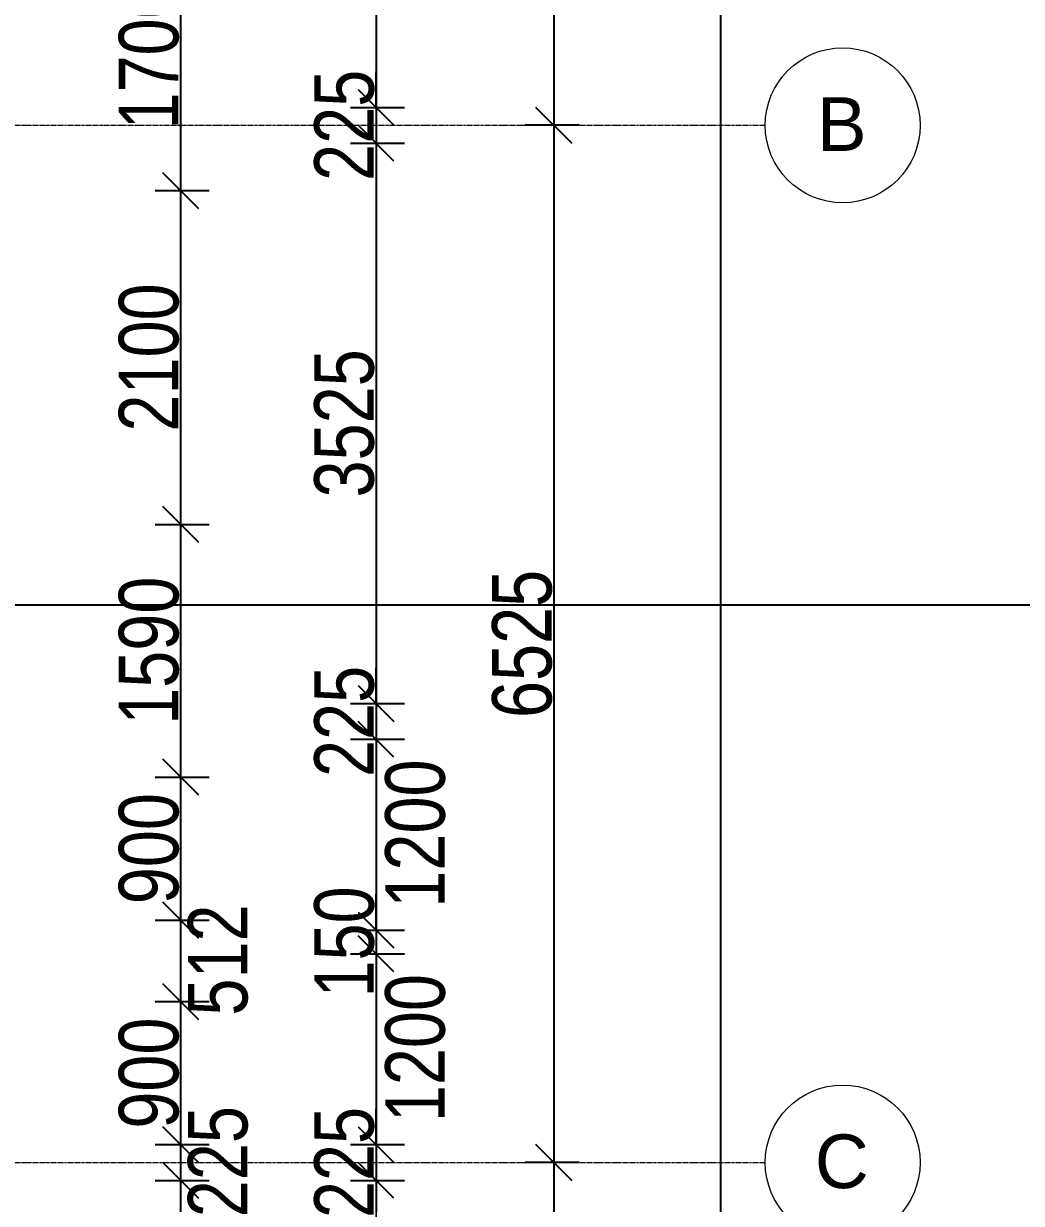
# Model space of a CAD drawing. Header units: millimetres. Extents: x -35190 to 411743, y -233114 to 23872.
# Drawn here: x 289730 to 296011, y -1939 to 5483 of the extents above; entities that cross this region are included whole.
import ezdxf

# ---------------------------------------------------------------- set-up
doc = ezdxf.new("R2010")
doc.units = ezdxf.units.MM
doc.linetypes.add('Grid Line', pattern=[22.225, 12.7, -3.175, 3.175, -3.175])
for name, color, linetype, lineweight in [('A-ANNO-DIMS', 211, 'Continuous', 9), ('S-GRID', 1, 'Continuous', 9), ('S-GRID-IDEN', 1, 'Continuous', 9)]:
    doc.layers.add(name, color=color, linetype=linetype, lineweight=lineweight)
doc.styles.add('Arial_2', font='arial.ttf', dxfattribs={"height": 337.5})
doc.styles.add('Arial_3', font='arial.ttf', dxfattribs={"width": 0.8, "height": 375})
doc.dimstyles.new('main_4_5mm', dxfattribs={"dimscale": 304.8, "dimtxt": 382.597275, "dimasz": 0.738189, "dimexe": 0.590551, "dimexo": 0.0625, "dimgap": 0.024606, "dimtad": 1, "dimdec": 0, "dimzin": 0, "dimdsep": 46, "dimtxsty": 'Arial_3', "dimblk1": 'OBLIQUE', "dimblk2": 'OBLIQUE', "dimsah": 1, "dimcen": 0.09, "dimdle": 0.590551, "dimazin": 0, "dimtfac": 1, "dimtdec": 4, "dimtix": 1, "dimtmove": 0, "dimatfit": 3, "dimfxl": 0.590551, "dimfxlon": 1, "dimtvp": 1, "dimtolj": 1, "dimtzin": 0, "dimarcsym": 2})
doc.dimstyles.new('main_4_5mm_1', dxfattribs={"dimscale": 304.8, "dimtxt": 382.597275, "dimasz": 0.738189, "dimexe": 0.590551, "dimexo": 0.0625, "dimgap": 0.024606, "dimtad": 1, "dimdec": 0, "dimzin": 0, "dimdsep": 46, "dimtxsty": 'Arial_3', "dimblk1": 'OBLIQUE', "dimblk2": 'OBLIQUE', "dimsah": 1, "dimcen": 0.09, "dimdle": 0.590551, "dimazin": 0, "dimtfac": 1, "dimtdec": 4, "dimtix": 1, "dimtmove": 1, "dimatfit": 3, "dimfxl": 0.590551, "dimfxlon": 1, "dimtvp": 1, "dimtolj": 1, "dimtzin": 0, "dimarcsym": 2})

# ---------------------------------------------------------------- blocks, each defined once
blk = doc.blocks.new('Grid - M_Grid Head - Circle-24584-SECOND FLOOR')
at = {"layer": 'S-GRID-IDEN'}
blk.add_circle((0, 0), 6.5, dxfattribs=at)
blk = doc.blocks.new('_Oblique')
at = {"color": 0, "linetype": 'ByBlock', "lineweight": -2}
blk.add_line((-0.5, -0.5), (0.5, 0.5), dxfattribs=at)
blk = doc.blocks.new('*D5524')
at = {"layer": 'A-ANNO-DIMS', "color": 0, "lineweight": -2, "transparency": 16777216}
for p, q in [((290718.9, 6313), (290718.9, 4253)), ((290558, 6133), (290898.9, 6133)), ((290558, 4433), (290898.9, 4433))]:
    blk.add_line(p, q, dxfattribs=at)
at = {"layer": 'Defpoints', "color": 0, "transparency": 16777216}
for p in [(290538.9, 6133), (290538.9, 4433), (290718.9, 4433)]:
    blk.add_point(p, dxfattribs=at)
at = {"layer": 'A-ANNO-DIMS', "color": 0, "lineweight": -2, "transparency": 16777216, "xscale": 224.9999999999999, "yscale": 224.9999999999999, "zscale": 224.9999999999999}
for p, rotation in [((290718.9, 6133), 90), ((290718.9, 4433), 270)]:
    blk.add_blockref('_Oblique', p, dxfattribs=dict(at, rotation=rotation))
at = {"layer": 'A-ANNO-DIMS', "color": 0, "transparency": 16777216, "insert": (290520, 5283), "char_height": 375, "width": 1101.88, "attachment_point": 5, "rotation": 90, "style": 'Arial_3'}
blk.add_mtext('\\A1;1700', dxfattribs=at)
blk = doc.blocks.new('*D5525')
at = {"layer": 'A-ANNO-DIMS', "color": 0, "lineweight": -2, "transparency": 16777216}
for p, q in [((290718.9, 4613), (290718.9, 2153)), ((290558, 4433), (290898.9, 4433)), ((290558, 2333), (290898.9, 2333))]:
    blk.add_line(p, q, dxfattribs=at)
at = {"layer": 'Defpoints', "color": 0, "transparency": 16777216}
for p in [(290538.9, 4433), (290538.9, 2333), (290718.9, 2333)]:
    blk.add_point(p, dxfattribs=at)
at = {"layer": 'A-ANNO-DIMS', "color": 0, "lineweight": -2, "transparency": 16777216, "xscale": 224.9999999999999, "yscale": 224.9999999999999, "zscale": 224.9999999999999}
for p, rotation in [((290718.9, 4433), 90), ((290718.9, 2333), 270)]:
    blk.add_blockref('_Oblique', p, dxfattribs=dict(at, rotation=rotation))
at = {"layer": 'A-ANNO-DIMS', "color": 0, "transparency": 16777216, "insert": (290520, 3383), "char_height": 375, "width": 1101.88, "attachment_point": 5, "rotation": 90, "style": 'Arial_3'}
blk.add_mtext('\\A1;2100', dxfattribs=at)
blk = doc.blocks.new('*D5526')
at = {"layer": 'A-ANNO-DIMS', "color": 0, "lineweight": -2, "transparency": 16777216}
for p, q in [((290718.9, 2513), (290718.9, 563)), ((290558, 2333), (290898.9, 2333)), ((290558, 743), (290898.9, 743))]:
    blk.add_line(p, q, dxfattribs=at)
at = {"layer": 'Defpoints', "color": 0, "transparency": 16777216}
for p in [(290538.9, 2333), (290538.9, 743), (290718.9, 743)]:
    blk.add_point(p, dxfattribs=at)
at = {"layer": 'A-ANNO-DIMS', "color": 0, "lineweight": -2, "transparency": 16777216, "xscale": 224.9999999999999, "yscale": 224.9999999999999, "zscale": 224.9999999999999}
for p, rotation in [((290718.9, 2333), 90), ((290718.9, 743), 270)]:
    blk.add_blockref('_Oblique', p, dxfattribs=dict(at, rotation=rotation))
at = {"layer": 'A-ANNO-DIMS', "color": 0, "transparency": 16777216, "insert": (290520, 1538), "char_height": 375, "width": 1101.88, "attachment_point": 5, "rotation": 90, "style": 'Arial_3'}
blk.add_mtext('\\A1;1590', dxfattribs=at)
blk = doc.blocks.new('*D5527')
at = {"layer": 'A-ANNO-DIMS', "color": 0, "lineweight": -2, "transparency": 16777216}
for p, q in [((290718.9, 923), (290718.9, -337)), ((290558, 743), (290898.9, 743)), ((290558, -157), (290898.9, -157))]:
    blk.add_line(p, q, dxfattribs=at)
at = {"layer": 'Defpoints', "color": 0, "transparency": 16777216}
for p in [(290538.9, 743), (290538.9, -157), (290718.9, -157)]:
    blk.add_point(p, dxfattribs=at)
at = {"layer": 'A-ANNO-DIMS', "color": 0, "lineweight": -2, "transparency": 16777216, "xscale": 224.9999999999999, "yscale": 224.9999999999999, "zscale": 224.9999999999999}
for p, rotation in [((290718.9, 743), 90), ((290718.9, -157), 270)]:
    blk.add_blockref('_Oblique', p, dxfattribs=dict(at, rotation=rotation))
at = {"layer": 'A-ANNO-DIMS', "color": 0, "transparency": 16777216, "insert": (290520, 293), "char_height": 375, "width": 826.41, "attachment_point": 5, "rotation": 90, "style": 'Arial_3'}
blk.add_mtext('\\A1;900', dxfattribs=at)
blk = doc.blocks.new('*D5528')
at = {"layer": 'A-ANNO-DIMS', "color": 0, "lineweight": -2, "transparency": 16777216}
for p, q in [((290718.9, 23), (290718.9, -849)), ((290558, -157), (290898.9, -157)), ((290558, -669), (290898.9, -669))]:
    blk.add_line(p, q, dxfattribs=at)
at = {"layer": 'Defpoints', "color": 0, "transparency": 16777216}
for p in [(290538.9, -157), (290538.9, -669), (290718.9, -669)]:
    blk.add_point(p, dxfattribs=at)
at = {"layer": 'A-ANNO-DIMS', "color": 0, "lineweight": -2, "transparency": 16777216, "xscale": 224.9999999999999, "yscale": 224.9999999999999, "zscale": 224.9999999999999}
for p, rotation in [((290718.9, -157), 90), ((290718.9, -669), 270)]:
    blk.add_blockref('_Oblique', p, dxfattribs=dict(at, rotation=rotation))
at = {"layer": 'A-ANNO-DIMS', "color": 0, "transparency": 16777216, "insert": (290764.7, -757.3), "char_height": 375, "width": 826.41, "attachment_point": 1, "rotation": 90, "line_spacing_factor": 0.941778, "style": 'Arial_3'}
blk.add_mtext('\\A1;512', dxfattribs=at)
blk = doc.blocks.new('*D5529')
at = {"layer": 'A-ANNO-DIMS', "color": 0, "lineweight": -2, "transparency": 16777216}
for p, q in [((290718.9, -489), (290718.9, -1749)), ((290558, -669), (290898.9, -669)), ((290558, -1569), (290898.9, -1569))]:
    blk.add_line(p, q, dxfattribs=at)
at = {"layer": 'Defpoints', "color": 0, "transparency": 16777216}
for p in [(290538.9, -669), (290538.9, -1569), (290718.9, -1569)]:
    blk.add_point(p, dxfattribs=at)
at = {"layer": 'A-ANNO-DIMS', "color": 0, "lineweight": -2, "transparency": 16777216, "xscale": 224.9999999999999, "yscale": 224.9999999999999, "zscale": 224.9999999999999}
for p, rotation in [((290718.9, -669), 90), ((290718.9, -1569), 270)]:
    blk.add_blockref('_Oblique', p, dxfattribs=dict(at, rotation=rotation))
at = {"layer": 'A-ANNO-DIMS', "color": 0, "transparency": 16777216, "insert": (290520, -1119), "char_height": 375, "width": 826.41, "attachment_point": 5, "rotation": 90, "style": 'Arial_3'}
blk.add_mtext('\\A1;900', dxfattribs=at)
blk = doc.blocks.new('*D5530')
at = {"layer": 'A-ANNO-DIMS', "color": 0, "lineweight": -2, "transparency": 16777216}
for p, q in [((290718.9, -1389), (290718.9, -1974)), ((290558, -1569), (290898.9, -1569)), ((290558, -1794), (290898.9, -1794))]:
    blk.add_line(p, q, dxfattribs=at)
at = {"layer": 'Defpoints', "color": 0, "transparency": 16777216}
for p in [(290538.9, -1569), (290538.9, -1794), (290718.9, -1794)]:
    blk.add_point(p, dxfattribs=at)
at = {"layer": 'A-ANNO-DIMS', "color": 0, "lineweight": -2, "transparency": 16777216, "xscale": 224.9999999999999, "yscale": 224.9999999999999, "zscale": 224.9999999999999}
for p, rotation in [((290718.9, -1569), 90), ((290718.9, -1794), 270)]:
    blk.add_blockref('_Oblique', p, dxfattribs=dict(at, rotation=rotation))
at = {"layer": 'A-ANNO-DIMS', "color": 0, "transparency": 16777216, "insert": (290764.7, -2025.8), "char_height": 375, "width": 826.41, "attachment_point": 1, "rotation": 90, "line_spacing_factor": 0.941778, "style": 'Arial_3'}
blk.add_mtext('\\A1;225', dxfattribs=at)
blk = doc.blocks.new('*D5531')
at = {"layer": 'A-ANNO-DIMS', "color": 0, "lineweight": -2, "transparency": 16777216}
for p, q in [((290718.9, -1614), (290718.9, -3774)), ((290558, -1794), (290898.9, -1794)), ((290558, -3594), (290898.9, -3594))]:
    blk.add_line(p, q, dxfattribs=at)
at = {"layer": 'Defpoints', "color": 0, "transparency": 16777216}
for p in [(290538.9, -1794), (290538.9, -3594), (290718.9, -3594)]:
    blk.add_point(p, dxfattribs=at)
at = {"layer": 'A-ANNO-DIMS', "color": 0, "lineweight": -2, "transparency": 16777216, "xscale": 224.9999999999999, "yscale": 224.9999999999999, "zscale": 224.9999999999999}
for p, rotation in [((290718.9, -1794), 90), ((290718.9, -3594), 270)]:
    blk.add_blockref('_Oblique', p, dxfattribs=dict(at, rotation=rotation))
at = {"layer": 'A-ANNO-DIMS', "color": 0, "transparency": 16777216, "insert": (290520, -2694), "char_height": 375, "width": 1101.88, "attachment_point": 5, "rotation": 90, "style": 'Arial_3'}
blk.add_mtext('\\A1;1800', dxfattribs=at)
blk = doc.blocks.new('*D5535')
at = {"layer": 'A-ANNO-DIMS', "color": 0, "lineweight": -2, "transparency": 16777216}
for p, q in [((291948.9, 12711), (291948.9, 4776)), ((291788, 12531), (292128.9, 12531)), ((291788, 4956), (292128.9, 4956))]:
    blk.add_line(p, q, dxfattribs=at)
at = {"layer": 'Defpoints', "color": 0, "transparency": 16777216}
for p in [(291768.9, 12531), (291768.9, 4956), (291948.9, 4956)]:
    blk.add_point(p, dxfattribs=at)
at = {"layer": 'A-ANNO-DIMS', "color": 0, "lineweight": -2, "transparency": 16777216, "xscale": 224.9999999999999, "yscale": 224.9999999999999, "zscale": 224.9999999999999}
for p, rotation in [((291948.9, 12531), 90), ((291948.9, 4956), 270)]:
    blk.add_blockref('_Oblique', p, dxfattribs=dict(at, rotation=rotation))
at = {"layer": 'A-ANNO-DIMS', "color": 0, "transparency": 16777216, "insert": (291750.8, 8743.5), "char_height": 375, "width": 1101.88, "attachment_point": 5, "rotation": 90, "style": 'Arial_3'}
blk.add_mtext('\\A1;7575', dxfattribs=at)
blk = doc.blocks.new('*D5536')
at = {"layer": 'A-ANNO-DIMS', "color": 0, "lineweight": -2, "transparency": 16777216}
for p, q in [((291948.9, 4956), (291948.9, 5181)), ((291788, 4956), (292128.9, 4956)), ((291948.9, 4956), (291948.9, 4731)), ((291788, 4731), (292128.9, 4731)), ((291948.9, 4731), (291948.9, 4506))]:
    blk.add_line(p, q, dxfattribs=at)
at = {"layer": 'Defpoints', "color": 0, "transparency": 16777216}
for p in [(291768.9, 4956), (291768.9, 4731), (291948.9, 4731)]:
    blk.add_point(p, dxfattribs=at)
at = {"layer": 'A-ANNO-DIMS', "color": 0, "lineweight": -2, "transparency": 16777216, "xscale": 224.9999999999999, "yscale": 224.9999999999999, "zscale": 224.9999999999999}
for p, rotation in [((291948.9, 4956), 270), ((291948.9, 4731), 90)]:
    blk.add_blockref('_Oblique', p, dxfattribs=dict(at, rotation=rotation))
at = {"layer": 'A-ANNO-DIMS', "color": 0, "transparency": 16777216, "insert": (291750, 4843.5), "char_height": 375, "width": 826.41, "attachment_point": 5, "rotation": 90, "style": 'Arial_3'}
blk.add_mtext('\\A1;225', dxfattribs=at)
blk = doc.blocks.new('*D5537')
at = {"layer": 'A-ANNO-DIMS', "color": 0, "lineweight": -2, "transparency": 16777216}
for p, q in [((291948.9, 4911), (291948.9, 1026)), ((291788, 4731), (292128.9, 4731)), ((291788, 1206), (292128.9, 1206))]:
    blk.add_line(p, q, dxfattribs=at)
at = {"layer": 'Defpoints', "color": 0, "transparency": 16777216}
for p in [(291768.9, 4731), (291768.9, 1206), (291948.9, 1206)]:
    blk.add_point(p, dxfattribs=at)
at = {"layer": 'A-ANNO-DIMS', "color": 0, "lineweight": -2, "transparency": 16777216, "xscale": 224.9999999999999, "yscale": 224.9999999999999, "zscale": 224.9999999999999}
for p, rotation in [((291948.9, 4731), 90), ((291948.9, 1206), 270)]:
    blk.add_blockref('_Oblique', p, dxfattribs=dict(at, rotation=rotation))
at = {"layer": 'A-ANNO-DIMS', "color": 0, "transparency": 16777216, "insert": (291749.9, 2968.5), "char_height": 375, "width": 1101.88, "attachment_point": 5, "rotation": 90, "style": 'Arial_3'}
blk.add_mtext('\\A1;3525', dxfattribs=at)
blk = doc.blocks.new('*D5538')
at = {"layer": 'A-ANNO-DIMS', "color": 0, "lineweight": -2, "transparency": 16777216}
for p, q in [((291948.9, 1206), (291948.9, 1431)), ((291788, 1206), (292128.9, 1206)), ((291948.9, 1206), (291948.9, 981)), ((291788, 981), (292128.9, 981)), ((291948.9, 981), (291948.9, 756))]:
    blk.add_line(p, q, dxfattribs=at)
at = {"layer": 'Defpoints', "color": 0, "transparency": 16777216}
for p in [(291768.9, 1206), (291768.9, 981), (291948.9, 981)]:
    blk.add_point(p, dxfattribs=at)
at = {"layer": 'A-ANNO-DIMS', "color": 0, "lineweight": -2, "transparency": 16777216, "xscale": 224.9999999999999, "yscale": 224.9999999999999, "zscale": 224.9999999999999}
for p, rotation in [((291948.9, 1206), 270), ((291948.9, 981), 90)]:
    blk.add_blockref('_Oblique', p, dxfattribs=dict(at, rotation=rotation))
at = {"layer": 'A-ANNO-DIMS', "color": 0, "transparency": 16777216, "insert": (291750, 1093.5), "char_height": 375, "width": 826.41, "attachment_point": 5, "rotation": 90, "style": 'Arial_3'}
blk.add_mtext('\\A1;225', dxfattribs=at)
blk = doc.blocks.new('*D5539')
at = {"layer": 'A-ANNO-DIMS', "color": 0, "lineweight": -2, "transparency": 16777216}
for p, q in [((291948.9, 1161), (291948.9, -399)), ((291788, 981), (292128.9, 981)), ((291788, -219), (292128.9, -219))]:
    blk.add_line(p, q, dxfattribs=at)
at = {"layer": 'Defpoints', "color": 0, "transparency": 16777216}
for p in [(291768.9, 981), (291768.9, -219), (291948.9, -219)]:
    blk.add_point(p, dxfattribs=at)
at = {"layer": 'A-ANNO-DIMS', "color": 0, "lineweight": -2, "transparency": 16777216, "xscale": 224.9999999999999, "yscale": 224.9999999999999, "zscale": 224.9999999999999}
for p, rotation in [((291948.9, 981), 90), ((291948.9, -219), 270)]:
    blk.add_blockref('_Oblique', p, dxfattribs=dict(at, rotation=rotation))
at = {"layer": 'A-ANNO-DIMS', "color": 0, "transparency": 16777216, "insert": (292006.5, -78.1), "char_height": 375, "width": 1101.88, "attachment_point": 1, "rotation": 90, "line_spacing_factor": 0.941778, "style": 'Arial_3'}
blk.add_mtext('\\A1;1200', dxfattribs=at)
blk = doc.blocks.new('*D5540')
at = {"layer": 'A-ANNO-DIMS', "color": 0, "lineweight": -2, "transparency": 16777216}
for p, q in [((291948.9, -219), (291948.9, 6)), ((291788, -219), (292128.9, -219)), ((291948.9, -219), (291948.9, -369)), ((291788, -369), (292128.9, -369)), ((291948.9, -369), (291948.9, -594))]:
    blk.add_line(p, q, dxfattribs=at)
at = {"layer": 'Defpoints', "color": 0, "transparency": 16777216}
for p in [(291768.9, -219), (291768.9, -369), (291948.9, -369)]:
    blk.add_point(p, dxfattribs=at)
at = {"layer": 'A-ANNO-DIMS', "color": 0, "lineweight": -2, "transparency": 16777216, "xscale": 224.9999999999999, "yscale": 224.9999999999999, "zscale": 224.9999999999999}
for p, rotation in [((291948.9, -219), 270), ((291948.9, -369), 90)]:
    blk.add_blockref('_Oblique', p, dxfattribs=dict(at, rotation=rotation))
at = {"layer": 'A-ANNO-DIMS', "color": 0, "transparency": 16777216, "insert": (291750, -294), "char_height": 375, "width": 826.41, "attachment_point": 5, "rotation": 90, "style": 'Arial_3'}
blk.add_mtext('\\A1;150', dxfattribs=at)
blk = doc.blocks.new('*D5541')
at = {"layer": 'A-ANNO-DIMS', "color": 0, "lineweight": -2, "transparency": 16777216}
for p, q in [((291948.9, -189), (291948.9, -1749)), ((291788, -369), (292128.9, -369)), ((291788, -1569), (292128.9, -1569))]:
    blk.add_line(p, q, dxfattribs=at)
at = {"layer": 'Defpoints', "color": 0, "transparency": 16777216}
for p in [(291768.9, -369), (291768.9, -1569), (291948.9, -1569)]:
    blk.add_point(p, dxfattribs=at)
at = {"layer": 'A-ANNO-DIMS', "color": 0, "lineweight": -2, "transparency": 16777216, "xscale": 224.9999999999999, "yscale": 224.9999999999999, "zscale": 224.9999999999999}
for p, rotation in [((291948.9, -369), 90), ((291948.9, -1569), 270)]:
    blk.add_blockref('_Oblique', p, dxfattribs=dict(at, rotation=rotation))
at = {"layer": 'A-ANNO-DIMS', "color": 0, "transparency": 16777216, "insert": (292006.5, -1428.1), "char_height": 375, "width": 1101.88, "attachment_point": 1, "rotation": 90, "line_spacing_factor": 0.941778, "style": 'Arial_3'}
blk.add_mtext('\\A1;1200', dxfattribs=at)
blk = doc.blocks.new('*D5542')
at = {"layer": 'A-ANNO-DIMS', "color": 0, "lineweight": -2, "transparency": 16777216}
for p, q in [((291948.9, -1569), (291948.9, -1344)), ((291788, -1569), (292128.9, -1569)), ((291948.9, -1569), (291948.9, -1794)), ((291788, -1794), (292128.9, -1794)), ((291948.9, -1794), (291948.9, -2019))]:
    blk.add_line(p, q, dxfattribs=at)
at = {"layer": 'Defpoints', "color": 0, "transparency": 16777216}
for p in [(291768.9, -1569), (291768.9, -1794), (291948.9, -1794)]:
    blk.add_point(p, dxfattribs=at)
at = {"layer": 'A-ANNO-DIMS', "color": 0, "lineweight": -2, "transparency": 16777216, "xscale": 224.9999999999999, "yscale": 224.9999999999999, "zscale": 224.9999999999999}
for p, rotation in [((291948.9, -1569), 270), ((291948.9, -1794), 90)]:
    blk.add_blockref('_Oblique', p, dxfattribs=dict(at, rotation=rotation))
at = {"layer": 'A-ANNO-DIMS', "color": 0, "transparency": 16777216, "insert": (291750, -1681.5), "char_height": 375, "width": 826.41, "attachment_point": 5, "rotation": 90, "style": 'Arial_3'}
blk.add_mtext('\\A1;225', dxfattribs=at)
blk = doc.blocks.new('*D5543')
at = {"layer": 'A-ANNO-DIMS', "color": 0, "lineweight": -2, "transparency": 16777216}
for p, q in [((291948.9, -1614), (291948.9, -10399)), ((291788, -1794), (292128.9, -1794)), ((291788, -10219), (292128.9, -10219))]:
    blk.add_line(p, q, dxfattribs=at)
at = {"layer": 'Defpoints', "color": 0, "transparency": 16777216}
for p in [(291768.9, -1794), (291768.9, -10219), (291948.9, -10219)]:
    blk.add_point(p, dxfattribs=at)
at = {"layer": 'A-ANNO-DIMS', "color": 0, "lineweight": -2, "transparency": 16777216, "xscale": 224.9999999999999, "yscale": 224.9999999999999, "zscale": 224.9999999999999}
for p, rotation in [((291948.9, -1794), 90), ((291948.9, -10219), 270)]:
    blk.add_blockref('_Oblique', p, dxfattribs=dict(at, rotation=rotation))
at = {"layer": 'A-ANNO-DIMS', "color": 0, "transparency": 16777216, "insert": (291750, -6006.5), "char_height": 375, "width": 1101.88, "attachment_point": 5, "rotation": 90, "style": 'Arial_3'}
blk.add_mtext('\\A1;8425', dxfattribs=at)
blk = doc.blocks.new('*D5545')
at = {"layer": 'A-ANNO-DIMS', "color": 0, "lineweight": -2, "transparency": 16777216}
for p, q in [((293068.2, 12823.5), (293068.2, 4663.5)), ((293229.1, 12643.5), (292888.2, 12643.5)), ((293229.1, 4843.5), (292888.2, 4843.5))]:
    blk.add_line(p, q, dxfattribs=at)
at = {"layer": 'Defpoints', "color": 0, "transparency": 16777216}
for p in [(293248.2, 12643.5), (293068.2, 4843.5), (293248.2, 4843.5)]:
    blk.add_point(p, dxfattribs=at)
at = {"layer": 'A-ANNO-DIMS', "color": 0, "lineweight": -2, "transparency": 16777216, "xscale": 224.9999999999999, "yscale": 224.9999999999999, "zscale": 224.9999999999999}
for p, rotation in [((293068.2, 12643.5), 90), ((293068.2, 4843.5), 270)]:
    blk.add_blockref('_Oblique', p, dxfattribs=dict(at, rotation=rotation))
at = {"layer": 'A-ANNO-DIMS', "color": 0, "transparency": 16777216, "insert": (292869.2, 8743.5), "char_height": 375, "width": 1101.88, "attachment_point": 5, "rotation": 90, "style": 'Arial_3'}
blk.add_mtext('\\A1;7800', dxfattribs=at)
blk = doc.blocks.new('*D5546')
at = {"layer": 'A-ANNO-DIMS', "color": 0, "lineweight": -2, "transparency": 16777216}
for p, q in [((293068.2, 5023.5), (293068.2, -1861.5)), ((293229.1, 4843.5), (292888.2, 4843.5)), ((293229.1, -1681.5), (292888.2, -1681.5))]:
    blk.add_line(p, q, dxfattribs=at)
at = {"layer": 'Defpoints', "color": 0, "transparency": 16777216}
for p in [(293248.2, 4843.5), (293068.2, -1681.5), (293248.2, -1681.5)]:
    blk.add_point(p, dxfattribs=at)
at = {"layer": 'A-ANNO-DIMS', "color": 0, "lineweight": -2, "transparency": 16777216, "xscale": 224.9999999999999, "yscale": 224.9999999999999, "zscale": 224.9999999999999}
for p, rotation in [((293068.2, 4843.5), 90), ((293068.2, -1681.5), 270)]:
    blk.add_blockref('_Oblique', p, dxfattribs=dict(at, rotation=rotation))
at = {"layer": 'A-ANNO-DIMS', "color": 0, "transparency": 16777216, "insert": (292869.2, 1581), "char_height": 375, "width": 1101.88, "attachment_point": 5, "rotation": 90, "style": 'Arial_3'}
blk.add_mtext('\\A1;6525', dxfattribs=at)
blk = doc.blocks.new('*D5547')
at = {"layer": 'A-ANNO-DIMS', "color": 0, "lineweight": -2, "transparency": 16777216}
for p, q in [((293068.2, -1501.5), (293068.2, -3886.5)), ((293229.1, -1681.5), (292888.2, -1681.5)), ((293229.1, -3706.5), (292888.2, -3706.5))]:
    blk.add_line(p, q, dxfattribs=at)
at = {"layer": 'Defpoints', "color": 0, "transparency": 16777216}
for p in [(293248.2, -1681.5), (293068.2, -3706.5), (293248.2, -3706.5)]:
    blk.add_point(p, dxfattribs=at)
at = {"layer": 'A-ANNO-DIMS', "color": 0, "lineweight": -2, "transparency": 16777216, "xscale": 224.9999999999999, "yscale": 224.9999999999999, "zscale": 224.9999999999999}
for p, rotation in [((293068.2, -1681.5), 90), ((293068.2, -3706.5), 270)]:
    blk.add_blockref('_Oblique', p, dxfattribs=dict(at, rotation=rotation))
at = {"layer": 'A-ANNO-DIMS', "color": 0, "transparency": 16777216, "insert": (292869.2, -2694), "char_height": 375, "width": 1101.88, "attachment_point": 5, "rotation": 90, "style": 'Arial_3'}
blk.add_mtext('\\A1;2025', dxfattribs=at)
blk = doc.blocks.new('*D5552')
at = {"layer": 'A-ANNO-DIMS', "color": 0, "lineweight": -2, "transparency": 16777216}
for p, q in [((294118.2, -18587), (294118.2, 12936)), ((293957.2, 12756), (294298.2, 12756)), ((293957.2, -18407), (294298.2, -18407))]:
    blk.add_line(p, q, dxfattribs=at)
at = {"layer": 'Defpoints', "color": 0, "transparency": 16777216}
for p in [(293938.2, 12756), (294118.2, 12756), (293938.2, -18407)]:
    blk.add_point(p, dxfattribs=at)
at = {"layer": 'A-ANNO-DIMS', "color": 0, "lineweight": -2, "transparency": 16777216, "xscale": 224.9999999999999, "yscale": 224.9999999999999, "zscale": 224.9999999999999}
for p, rotation in [((294118.2, 12756), 90), ((294118.2, -18407), 270)]:
    blk.add_blockref('_Oblique', p, dxfattribs=dict(at, rotation=rotation))
at = {"layer": 'A-ANNO-DIMS', "color": 0, "transparency": 16777216, "insert": (293919.1, -2825.5), "char_height": 375, "width": 1377.35, "attachment_point": 5, "rotation": 90, "style": 'Arial_3'}
blk.add_mtext('\\A1;31163', dxfattribs=at)

msp = doc.modelspace()

# ---------------------------------------------------------------- linework, layer by layer
msp.add_line((217964.4, 1827.7), (305800.6, 1827.7))
at = {"layer": 'S-GRID', "linetype": 'Grid Line'}
for p, q in [((231291.7, 4843.5), (294398.4, 4843.5)), ((231291.7, -1681.5), (294398.4, -1681.5))]:
    msp.add_line(p, q, dxfattribs=at)

# ---------------------------------------------------------------- block references
at = {"layer": 'S-GRID-IDEN', "xscale": 74.99999999999996, "yscale": 74.99999999999996, "zscale": 74.99999999999996, "rotation": 269.9999999999994}
for p in [(294885.9, 4843.5), (294885.9, -1681.5)]:
    msp.add_blockref('Grid - M_Grid Head - Circle-24584-SECOND FLOOR', p, dxfattribs=at)

# ---------------------------------------------------------------- dimensions: what is measured, and where the dimension line sits
at = {"layer": 'A-ANNO-DIMS'}
for base, p1, p2, override, picture, middle in [((294118.2, 12756), (293938.2, -18407), (293938.2, 12756), {"dimpost": '<>', "dimfxl": 31163}, '*D5552', (293919.1, -2825.5)), ((293068.2, 4843.5), (293248.2, 12643.5), (293248.2, 4843.5), {"dimpost": '<>', "dimfxl": 7800}, '*D5545', (292869.2, 8743.5)), ((291948.9, 4956), (291768.9, 12531), (291768.9, 4956), {"dimpost": '<>', "dimfxl": 7575}, '*D5535', (291750.8, 8743.5)), ((290718.9, 4433), (290538.9, 6133), (290538.9, 4433), {"dimpost": '<>', "dimfxl": 1700}, '*D5524', (290520, 5283)), ((291948.9, 4731), (291768.9, 4956), (291768.9, 4731), {"dimpost": '<>', "dimfxl": 225}, '*D5536', (291750, 4843.5)), ((293068.2, -1681.5), (293248.2, 4843.5), (293248.2, -1681.5), {"dimpost": '<>', "dimfxl": 6525}, '*D5546', (292869.2, 1581)), ((291948.9, 1206), (291768.9, 4731), (291768.9, 1206), {"dimpost": '<>', "dimfxl": 3525}, '*D5537', (291749.9, 2968.5)), ((290718.9, 2333), (290538.9, 4433), (290538.9, 2333), {"dimpost": '<>', "dimfxl": 2100}, '*D5525', (290520, 3383)), ((290718.9, 743), (290538.9, 2333), (290538.9, 743), {"dimpost": '<>', "dimfxl": 1590}, '*D5526', (290520, 1538)), ((291948.9, 981), (291768.9, 1206), (291768.9, 981), {"dimpost": '<>', "dimfxl": 225}, '*D5538', (291750, 1093.5)), ((290718.9, -157), (290538.9, 743), (290538.9, -157), {"dimpost": '<>', "dimfxl": 900}, '*D5527', (290520, 293)), ((291948.9, -369), (291768.9, -219), (291768.9, -369), {"dimpost": '<>', "dimfxl": 150}, '*D5540', (291750, -294)), ((290718.9, -1569), (290538.9, -669), (290538.9, -1569), {"dimpost": '<>', "dimfxl": 900}, '*D5529', (290520, -1119)), ((291948.9, -1794), (291768.9, -1569), (291768.9, -1794), {"dimpost": '<>', "dimfxl": 225}, '*D5542', (291750, -1681.5)), ((293068.2, -3706.5), (293248.2, -1681.5), (293248.2, -3706.5), {"dimpost": '<>', "dimfxl": 2025}, '*D5547', (292869.2, -2694)), ((290718.9, -3594), (290538.9, -1794), (290538.9, -3594), {"dimpost": '<>', "dimfxl": 1800}, '*D5531', (290520, -2694)), ((291948.9, -10219), (291768.9, -1794), (291768.9, -10219), {"dimpost": '<>', "dimfxl": 8425}, '*D5543', (291750, -6006.5))]:
    dim = msp.add_linear_dim(base=base, p1=p1, p2=p2, angle=90, dimstyle='main_4_5mm', override=override, dxfattribs=at)
    dim.commit()
    dim.dimension.update_dxf_attribs({"geometry": picture, "text_midpoint": middle})
for base, p1, p2, override, picture, middle in [((291948.9, -219), (291768.9, 981), (291768.9, -219), {"dimpost": '<>', "dimfxl": 1200}, '*D5539', (292256.5, 472.8)), ((290718.9, -669), (290538.9, -157), (290538.9, -669), {"dimpost": '<>', "dimfxl": 512}, '*D5528', (291014.7, -344.1)), ((291948.9, -1569), (291768.9, -369), (291768.9, -1569), {"dimpost": '<>', "dimfxl": 1200}, '*D5541', (292256.5, -877.2)), ((290718.9, -1794), (290538.9, -1569), (290538.9, -1794), {"dimpost": '<>', "dimfxl": 225}, '*D5530', (291014.7, -1612.6))]:
    dim = msp.add_linear_dim(base=base, p1=p1, p2=p2, angle=90, dimstyle='main_4_5mm_1', override=override, dxfattribs=at)
    dim.commit()
    dim.dimension.update_dxf_attribs({"geometry": picture, "text_midpoint": middle, "dimtype": 160, "text_rotation": 90})

# ---------------------------------------------------------------- next in the draw order: texts
at = {"layer": 'S-GRID-IDEN', "char_height": 337.5, "attachment_point": 1, "style": 'Arial_2', "bg_fill": 3, "box_fill_scale": 1.25, "bg_fill_color": 256, "bg_fill_true_color": 13158600, "bg_fill_transparency": 0}
for s, insert, width in [('B', (294722.7, 5019.9), 384.81), ('C', (294710.3, -1505.1), 414.873)]:
    msp.add_mtext(s, dxfattribs=dict(at, insert=insert, width=width))

doc.saveas('drawing.dxf')
